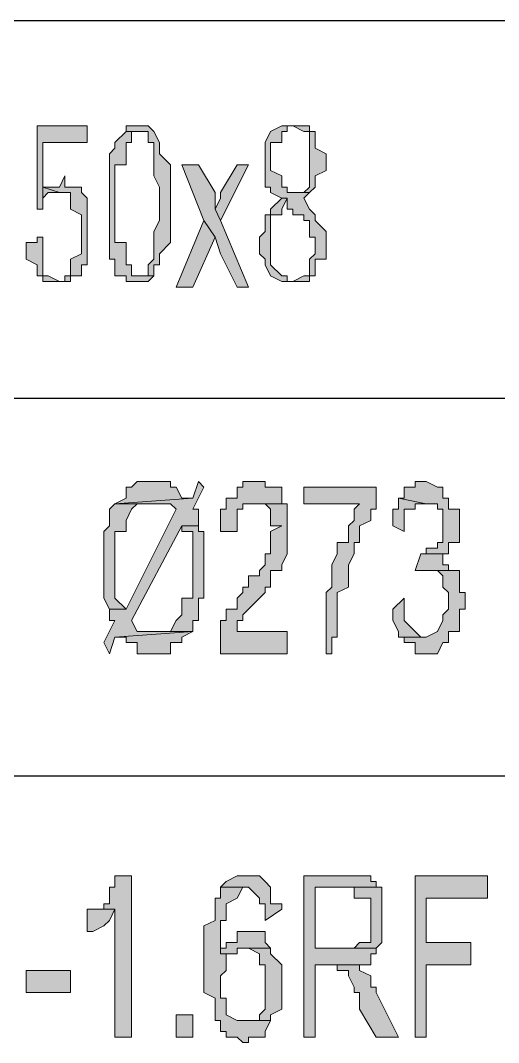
# Model space of a CAD drawing. Header units: millimetres. Extents: x 20 to 821, y 1 to 1134.
# Drawn here: x 646.74 to 662.22, y 117.86 to 150.98 of the extents above; entities that cross this region are included whole.
import ezdxf

# ---------------------------------------------------------------- set-up
doc = ezdxf.new("R2010")
doc.units = ezdxf.units.MM
doc.layers.add('1', color=7, linetype='Continuous')

msp = doc.modelspace()

# ---------------------------------------------------------------- hatches: boundary and pattern name
h = msp.add_hatch(color=0)
h.dxf.hatch_style = 2
h.paths.add_polyline_path([(648.9, 147.561732), (647.28, 147.561732), (647.28, 144.861732), (647.46, 144.861732), (647.46, 145.221732), (647.46, 147.021732), (648.9, 147.021732)])
h = msp.add_hatch(color=0)
h.dxf.hatch_style = 2
h.paths.add_polyline_path([(650.52, 147.561732), (650.16, 147.561732), (650.16, 147.381732), (650.88, 147.381732), (650.88, 147.021732), (651.06, 147.021732), (651.06, 146.841732), (651.06, 145.941732), (651.24, 145.581732), (651.24, 145.221732), (651.24, 144.861732), (651.24, 144.501732), (651.06, 144.141732), (651.06, 143.241732), (650.88, 143.061732), (650.88, 142.701732), (650.52, 142.701732), (651.06, 142.701732), (651.06, 143.061732), (651.24, 143.061732), (651.24, 143.241732), (651.24, 143.421732), (651.6, 143.781732), (651.6, 146.301732), (651.24, 146.661732), (651.24, 147.021732), (651.06, 147.381732), (650.88, 147.561732)])
h = msp.add_hatch(color=0)
h.dxf.hatch_style = 2
h.paths.add_polyline_path([(655.56, 147.561732), (655.2, 147.561732), (654.84, 147.381732), (654.66, 147.021732), (654.66, 145.581732), (654.84, 145.581732), (654.84, 145.401732), (655.2, 145.221732), (655.38, 145.221732), (655.38, 144.861732), (655.56, 144.861732), (655.56, 144.681732), (655.92, 144.681732), (655.92, 144.501732), (656.1, 144.501732), (656.1, 144.141732), (656.1, 143.961732), (656.28, 143.961732), (656.28, 143.421732), (656.1, 143.241732), (656.1, 142.701732), (655.92, 142.701732), (655.56, 142.521732), (655.2, 142.521732), (655.38, 142.521732), (656.1, 142.521732), (656.1, 142.701732), (656.28, 142.701732), (656.28, 143.061732), (656.28, 143.241732), (656.64, 143.241732), (656.64, 144.141732), (656.28, 144.501732), (656.28, 144.681732), (656.1, 144.861732), (655.92, 145.221732), (656.1, 145.401732), (655.38, 145.401732), (655.38, 145.581732), (655.2, 145.581732), (655.2, 145.941732), (654.84, 146.121732), (654.84, 147.021732), (655.2, 147.021732), (655.2, 147.381732), (655.38, 147.381732), (655.38, 147.561732), (655.56, 147.561732), (656.1, 147.561732), (655.92, 147.561732)])
h = msp.add_hatch(color=0)
h.dxf.hatch_style = 2
h.paths.add_polyline_path([(656.1, 147.561732), (655.56, 147.561732), (655.92, 147.381732), (656.1, 147.381732), (656.1, 147.021732), (656.1, 145.581732), (655.92, 145.401732), (655.56, 145.401732), (656.1, 145.401732), (656.28, 145.581732), (656.28, 145.941732), (656.64, 146.121732), (656.64, 146.661732), (656.28, 146.841732), (656.28, 147.381732), (656.1, 147.381732)])
h = msp.add_hatch(color=0)
h.dxf.hatch_style = 2
h.paths.add_polyline_path([(650.16, 147.381732), (649.8, 147.021732), (649.8, 146.841732), (649.62, 146.661732), (649.62, 143.421732), (649.62, 143.241732), (649.8, 143.241732), (649.8, 142.701732), (650.16, 142.701732), (650.16, 142.521732), (650.34, 142.521732), (650.88, 142.521732), (651.06, 142.701732), (650.34, 142.701732), (650.34, 143.061732), (650.16, 143.061732), (650.16, 143.241732), (650.16, 143.781732), (649.8, 143.781732), (649.8, 146.301732), (650.16, 146.301732), (650.16, 147.021732), (650.34, 147.021732), (650.34, 147.381732), (650.52, 147.381732)])
h = msp.add_hatch(color=0)
h.dxf.hatch_style = 2
h.paths.add_polyline_path([(652.5, 146.301732), (651.96, 146.301732), (652.68, 144.501732), (653.04, 143.961732), (653.22, 143.421732), (653.76, 142.341732), (654.12, 142.341732), (653.22, 144.501732), (653.04, 144.861732), (653.04, 145.401732)])
h = msp.add_hatch(color=0)
h.dxf.hatch_style = 2
h.paths.add_polyline_path([(654.12, 146.301732), (653.76, 146.301732), (653.22, 145.401732), (653.22, 145.221732), (653.04, 144.861732), (653.22, 144.501732)])
h = msp.add_hatch(color=0)
h.dxf.hatch_style = 2
h.paths.add_polyline_path([(648.18, 145.941732), (648, 145.581732), (647.46, 145.581732), (648, 145.401732), (648.36, 145.401732), (648.36, 145.221732), (648.36, 144.861732), (648.72, 144.681732), (648.72, 143.421732), (648.36, 143.241732), (648.36, 143.061732), (648.36, 142.701732), (648.18, 142.701732), (648.18, 142.521732), (648, 142.521732), (647.46, 142.521732), (647.64, 142.521732), (648.36, 142.521732), (648.36, 142.701732), (648.72, 142.701732), (648.72, 143.061732), (648.9, 143.061732), (648.9, 143.241732), (648.9, 145.221732), (648.72, 145.401732), (648.72, 145.581732), (648.36, 145.581732), (648.18, 145.581732)])
h = msp.add_hatch(color=0)
h.dxf.hatch_style = 2
h.paths.add_polyline_path([(647.46, 145.581732), (647.46, 145.221732), (647.64, 145.401732), (648, 145.401732)])
h = msp.add_hatch(color=0)
h.dxf.hatch_style = 2
h.paths.add_polyline_path([(655.2, 145.221732), (654.84, 144.861732), (654.84, 144.681732), (654.66, 144.681732), (654.66, 144.141732), (654.48, 143.961732), (654.48, 143.421732), (654.66, 143.241732), (654.66, 143.061732), (654.84, 142.701732), (655.2, 142.521732), (655.56, 142.521732), (655.38, 142.521732), (655.38, 142.701732), (655.2, 142.701732), (654.84, 143.061732), (654.84, 144.681732), (655.2, 144.681732), (655.2, 144.861732), (655.38, 145.221732)])
h = msp.add_hatch(color=0)
h.dxf.hatch_style = 2
h.paths.add_polyline_path([(652.68, 144.501732), (651.78, 142.341732), (652.32, 142.341732), (653.04, 143.961732)])
h = msp.add_hatch(color=0)
h.dxf.hatch_style = 2
h.paths.add_polyline_path([(647.28, 143.961732), (647.28, 143.781732), (646.92, 143.781732), (646.92, 143.241732), (647.28, 143.061732), (647.28, 142.701732), (647.46, 142.701732), (647.46, 142.521732), (648, 142.521732), (647.64, 142.701732), (647.46, 142.701732), (647.46, 143.061732), (647.46, 143.241732), (647.46, 143.961732)])
h = msp.add_hatch(color=0)
h.dxf.hatch_style = 2
h.paths.add_polyline_path([(652.5, 136.041732), (652.32, 135.501732), (649.8, 135.321732), (651.6, 135.321732), (651.78, 135.141732), (650.16, 131.901732), (649.62, 131.901732), (649.62, 131.721732), (649.62, 131.541732), (649.8, 131.541732), (649.44, 130.821732), (649.62, 130.461732), (649.8, 131.001732), (652.32, 131.181732), (650.52, 131.181732), (650.34, 131.541732), (651.96, 134.601732), (652.5, 134.601732), (652.5, 134.781732), (652.5, 135.141732), (652.32, 135.141732), (652.68, 135.861732)])
h = msp.add_hatch(color=0)
h.dxf.hatch_style = 2
h.paths.add_polyline_path([(651.06, 136.041732), (650.52, 136.041732), (650.34, 135.861732), (650.16, 135.861732), (650.16, 135.501732), (649.8, 135.321732), (652.32, 135.501732), (651.96, 135.501732), (651.78, 135.861732), (651.6, 135.861732), (651.6, 136.041732)])
h = msp.add_hatch(color=0)
h.dxf.hatch_style = 2
h.paths.add_polyline_path([(654.48, 136.041732), (653.94, 136.041732), (653.94, 135.861732), (653.76, 135.861732), (653.76, 135.501732), (653.4, 135.501732), (653.4, 135.321732), (653.4, 135.141732), (653.22, 135.141732), (653.22, 134.421732), (653.76, 134.421732), (653.76, 135.141732), (653.94, 135.141732), (653.94, 135.321732), (655.2, 135.321732), (655.2, 135.501732), (655.2, 135.861732), (654.84, 135.861732), (654.66, 135.861732), (654.66, 136.041732)])
h = msp.add_hatch(color=0)
h.dxf.hatch_style = 2
h.paths.add_polyline_path([(658.26, 135.861732), (655.92, 135.861732), (655.92, 135.321732), (657.72, 135.321732), (657.54, 135.141732), (657.54, 134.781732), (657.36, 134.601732), (657.36, 134.061732), (657, 134.061732), (657, 133.701732), (656.82, 133.341732), (656.82, 132.621732), (656.64, 132.441732), (656.64, 132.261732), (656.64, 130.461732), (656.82, 130.461732), (656.82, 131.001732), (657, 131.001732), (657, 132.441732), (657.36, 132.621732), (657.36, 133.341732), (657.54, 133.701732), (657.54, 134.061732), (657.72, 134.061732), (657.72, 134.601732), (658.08, 134.781732), (658.08, 135.141732), (658.26, 135.141732)])
h = msp.add_hatch(color=0)
h.dxf.hatch_style = 2
h.paths.add_polyline_path([(659.7, 136.041732), (659.52, 136.041732), (659.52, 135.861732), (659.16, 135.861732), (659.16, 135.501732), (658.98, 135.501732), (659.88, 135.321732), (660.24, 135.321732), (660.24, 135.141732), (660.42, 135.141732), (660.42, 134.781732), (660.42, 134.061732), (660.24, 134.061732), (660.24, 133.881732), (659.88, 133.881732), (659.88, 133.701732), (659.7, 133.701732), (660.42, 133.701732), (660.6, 133.701732), (660.6, 133.881732), (660.6, 134.061732), (660.96, 134.061732), (660.96, 135.141732), (660.6, 135.141732), (660.6, 135.501732), (660.42, 135.501732), (660.42, 135.861732), (660.24, 135.861732), (659.88, 136.041732)])
h = msp.add_hatch(color=0)
h.dxf.hatch_style = 2
h.paths.add_polyline_path([(658.98, 135.501732), (658.98, 135.141732), (658.8, 135.141732), (658.8, 134.601732), (659.16, 134.421732), (659.16, 135.141732), (659.52, 135.141732), (659.52, 135.321732), (659.7, 135.321732), (659.88, 135.321732)])
h = msp.add_hatch(color=0)
h.dxf.hatch_style = 2
h.paths.add_polyline_path([(649.8, 135.321732), (649.62, 135.141732), (649.62, 134.601732), (649.44, 134.421732), (649.44, 132.261732), (649.62, 131.901732), (650.16, 131.901732), (649.8, 132.261732), (649.8, 134.421732), (650.16, 134.421732), (650.16, 134.781732), (650.34, 135.141732), (650.52, 135.321732), (651.06, 135.321732)])
h = msp.add_hatch(color=0)
h.dxf.hatch_style = 2
h.paths.add_polyline_path([(655.2, 135.321732), (654.48, 135.321732), (654.66, 135.321732), (654.84, 135.141732), (654.84, 134.601732), (655.2, 134.601732), (654.84, 134.421732), (654.84, 133.701732), (654.66, 133.701732), (654.66, 133.341732), (654.48, 133.161732), (654.48, 132.981732), (654.12, 132.981732), (654.12, 132.621732), (653.94, 132.621732), (653.94, 132.441732), (653.76, 132.261732), (653.76, 131.901732), (653.4, 131.901732), (653.4, 131.541732), (653.22, 131.541732), (653.22, 130.461732), (655.38, 130.461732), (655.38, 131.181732), (653.76, 131.181732), (653.76, 131.541732), (653.94, 131.541732), (653.94, 131.721732), (654.12, 131.901732), (654.48, 132.261732), (654.66, 132.441732), (654.66, 132.621732), (654.84, 132.621732), (654.84, 133.161732), (655.2, 133.161732), (655.2, 133.341732), (655.38, 133.701732), (655.38, 135.321732)])
h = msp.add_hatch(color=0)
h.dxf.hatch_style = 2
h.paths.add_polyline_path([(652.5, 134.601732), (651.96, 134.601732), (651.96, 134.421732), (652.32, 134.421732), (652.32, 134.061732), (652.32, 132.261732), (651.96, 132.261732), (651.96, 131.721732), (651.78, 131.541732), (651.6, 131.181732), (651.06, 131.181732), (652.32, 131.181732), (652.32, 131.541732), (652.5, 131.541732), (652.5, 132.261732), (652.68, 132.261732), (652.68, 134.421732), (652.5, 134.421732)])
h = msp.add_hatch(color=0)
h.dxf.hatch_style = 2
h.paths.add_polyline_path([(659.7, 133.701732), (659.52, 133.161732), (660.6, 133.161732), (660.6, 133.341732), (660.42, 133.341732), (660.42, 133.701732)])
h = msp.add_hatch(color=0)
h.dxf.hatch_style = 2
h.paths.add_polyline_path([(660.6, 133.161732), (659.88, 133.161732), (660.24, 133.161732), (660.42, 132.981732), (660.42, 132.621732), (660.6, 132.441732), (660.6, 131.901732), (660.42, 131.721732), (660.42, 131.541732), (660.24, 131.181732), (659.88, 131.001732), (658.98, 131.001732), (659.16, 131.001732), (659.16, 130.821732), (659.52, 130.821732), (659.52, 130.461732), (660.24, 130.461732), (660.42, 130.821732), (660.6, 130.821732), (660.6, 131.001732), (660.6, 131.181732), (660.96, 131.181732), (660.96, 131.901732), (661.14, 131.901732), (661.14, 132.441732), (660.96, 132.441732), (660.96, 133.161732)])
h = msp.add_hatch(color=0)
h.dxf.hatch_style = 2
h.paths.add_polyline_path([(659.16, 132.261732), (658.8, 131.901732), (658.8, 131.541732), (658.98, 131.181732), (658.98, 131.001732), (659.88, 131.001732), (659.7, 131.001732), (659.52, 131.181732), (659.16, 131.541732)])
h = msp.add_hatch(color=0)
h.dxf.hatch_style = 2
h.paths.add_polyline_path([(652.32, 131.181732), (649.8, 131.001732), (650.16, 131.001732), (650.16, 130.821732), (650.52, 130.821732), (650.52, 130.461732), (651.6, 130.461732), (651.6, 130.821732), (651.96, 130.821732), (651.96, 131.001732)])
h = msp.add_hatch(color=0)
h.dxf.hatch_style = 2
h.paths.add_polyline_path([(650.34, 123.261732), (649.8, 123.261732), (649.8, 123.081732), (649.8, 122.901732), (649.62, 122.901732), (649.62, 122.361732), (649.44, 122.361732), (649.44, 122.181732), (649.8, 122.181732), (649.8, 118.041732), (650.34, 118.041732)])
h = msp.add_hatch(color=0)
h.dxf.hatch_style = 2
h.paths.add_polyline_path([(654.12, 123.261732), (653.76, 123.261732), (653.4, 123.081732), (653.22, 122.901732), (654.12, 122.901732), (654.48, 122.541732), (654.48, 122.361732), (654.66, 122.361732), (654.66, 121.821732), (655.2, 122.181732), (655.2, 122.361732), (654.84, 122.361732), (654.84, 122.541732), (654.84, 122.901732), (654.66, 123.081732), (654.48, 123.261732)])
h = msp.add_hatch(color=0)
h.dxf.hatch_style = 2
h.paths.add_polyline_path([(657.36, 123.261732), (655.92, 123.261732), (655.92, 118.041732), (656.28, 118.041732), (656.28, 120.381732), (658.08, 120.381732), (658.08, 120.741732), (658.26, 120.741732), (658.26, 120.921732), (656.28, 120.921732), (656.28, 122.901732), (658.26, 122.901732), (658.26, 123.081732), (658.08, 123.081732), (658.08, 123.261732), (657.72, 123.261732)])
h = msp.add_hatch(color=0)
h.dxf.hatch_style = 2
h.paths.add_polyline_path([(661.86, 123.261732), (659.52, 123.261732), (659.52, 118.041732), (659.88, 118.041732), (659.88, 120.381732), (661.32, 120.381732), (661.32, 121.101732), (659.88, 121.101732), (659.88, 122.541732), (661.86, 122.541732)])
h = msp.add_hatch(color=0)
h.dxf.hatch_style = 2
h.paths.add_polyline_path([(653.22, 122.901732), (653.22, 122.541732), (653.04, 122.541732), (653.04, 121.821732), (652.68, 121.641732), (652.68, 119.481732), (653.04, 119.301732), (653.04, 118.941732), (653.04, 118.581732), (653.22, 118.581732), (653.22, 118.221732), (653.4, 118.221732), (653.4, 118.041732), (653.76, 118.041732), (653.94, 117.861732), (654.12, 117.861732), (654.12, 118.041732), (654.66, 118.041732), (654.66, 118.221732), (654.84, 118.581732), (653.76, 118.581732), (653.4, 118.761732), (653.4, 119.301732), (653.22, 119.301732), (653.22, 120.021732), (653.4, 120.201732), (653.4, 120.741732), (653.76, 120.741732), (653.22, 120.741732), (653.22, 120.921732), (653.22, 121.821732), (653.4, 121.821732), (653.4, 122.361732), (653.76, 122.541732), (653.94, 122.901732)])
h = msp.add_hatch(color=0)
h.dxf.hatch_style = 2
h.paths.add_polyline_path([(658.26, 122.901732), (657.36, 122.901732), (657.54, 122.901732), (657.54, 122.541732), (657.72, 122.541732), (658.08, 122.541732), (658.08, 122.361732), (658.08, 121.101732), (657.72, 121.101732), (657.54, 120.921732), (657.36, 120.921732), (656.28, 120.921732), (658.26, 120.921732), (658.44, 121.101732), (658.44, 122.901732)])
h = msp.add_hatch(color=0)
h.dxf.hatch_style = 2
h.paths.add_polyline_path([(649.44, 122.181732), (648.9, 122.181732), (648.9, 121.461732), (649.08, 121.461732), (649.44, 121.641732), (649.62, 121.821732), (649.8, 122.181732)])
h = msp.add_hatch(color=0)
h.dxf.hatch_style = 2
h.paths.add_polyline_path([(654.12, 121.461732), (653.76, 121.461732), (653.76, 121.101732), (653.4, 121.101732), (653.4, 120.921732), (653.22, 120.921732), (653.22, 120.741732), (653.76, 120.741732), (653.76, 120.921732), (654.84, 120.921732), (654.66, 121.101732), (654.66, 121.461732), (654.48, 121.461732)])
h = msp.add_hatch(color=0)
h.dxf.hatch_style = 2
h.paths.add_polyline_path([(654.84, 120.921732), (653.94, 120.921732), (654.12, 120.921732), (654.48, 120.741732), (654.48, 120.381732), (654.66, 120.381732), (654.66, 118.941732), (654.48, 118.761732), (654.48, 118.581732), (654.12, 118.581732), (653.94, 118.581732), (654.84, 118.581732), (654.84, 118.761732), (655.2, 118.941732), (655.2, 120.381732), (654.84, 120.741732)])
h = msp.add_hatch(color=0)
h.dxf.hatch_style = 2
h.paths.add_polyline_path([(657.54, 120.381732), (656.82, 120.381732), (657, 120.381732), (657, 120.201732), (657.36, 120.201732), (657.36, 120.021732), (657.54, 119.661732), (657.54, 119.481732), (657.72, 119.481732), (657.72, 118.941732), (658.26, 118.041732), (658.98, 118.041732), (658.26, 119.481732), (658.26, 119.661732), (658.08, 119.661732), (658.08, 120.021732), (657.72, 120.201732), (657.72, 120.381732)])
h = msp.add_hatch(color=0)
h.dxf.hatch_style = 2
h.paths.add_polyline_path([(646.92, 119.481732), (646.92, 120.201732), (648.36, 120.201732), (648.36, 119.481732)])
h = msp.add_hatch(color=0)
h.dxf.hatch_style = 2
h.paths.add_polyline_path([(651.78, 118.041732), (651.78, 118.761732), (652.32, 118.761732), (652.32, 118.041732)])

# ---------------------------------------------------------------- linework, layer by layer
at = {"layer": '1', "color": 0, "lineweight": 25}
for points in [[(557.64, 150.981732), (821.16, 150.981732)], [(557.64, 138.741732), (821.16, 138.741732)], [(557.64, 126.501732), (821.16, 126.501732)]]:
    msp.add_lwpolyline(points, dxfattribs=at)
at = {"layer": '1', "color": 0, "lineweight": 5}
for points in [[(648.9, 147.561732), (647.28, 147.561732), (647.28, 144.861732), (647.46, 144.861732), (647.46, 145.221732), (647.46, 147.021732), (648.9, 147.021732), (648.9, 147.561732)], [(650.52, 147.561732), (650.16, 147.561732), (650.16, 147.381732), (650.88, 147.381732), (650.88, 147.021732), (651.06, 147.021732), (651.06, 146.841732), (651.06, 145.941732), (651.24, 145.581732), (651.24, 145.221732), (651.24, 144.861732), (651.24, 144.501732), (651.06, 144.141732), (651.06, 143.241732), (650.88, 143.061732), (650.88, 142.701732), (650.52, 142.701732), (651.06, 142.701732), (651.06, 143.061732), (651.24, 143.061732), (651.24, 143.241732), (651.24, 143.421732), (651.6, 143.781732), (651.6, 146.301732), (651.24, 146.661732), (651.24, 147.021732), (651.06, 147.381732), (650.88, 147.561732), (650.52, 147.561732)], [(655.56, 147.561732), (655.2, 147.561732), (654.84, 147.381732), (654.66, 147.021732), (654.66, 145.581732), (654.84, 145.581732), (654.84, 145.401732), (655.2, 145.221732), (655.2, 145.221732), (655.38, 145.221732), (655.38, 144.861732), (655.56, 144.861732), (655.56, 144.681732), (655.92, 144.681732), (655.92, 144.501732), (656.1, 144.501732), (656.1, 144.141732), (656.1, 143.961732), (656.28, 143.961732), (656.28, 143.421732), (656.1, 143.241732), (656.1, 142.701732), (655.92, 142.701732), (655.56, 142.521732), (655.2, 142.521732), (655.38, 142.521732), (656.1, 142.521732), (656.1, 142.701732), (656.28, 142.701732), (656.28, 143.061732), (656.28, 143.241732), (656.64, 143.241732), (656.64, 144.141732), (656.28, 144.501732), (656.28, 144.681732), (656.1, 144.861732), (655.92, 145.221732), (656.1, 145.401732), (655.38, 145.401732), (655.38, 145.581732), (655.2, 145.581732), (655.2, 145.941732), (654.84, 146.121732), (654.84, 147.021732), (655.2, 147.021732), (655.2, 147.381732), (655.38, 147.381732), (655.38, 147.561732), (655.56, 147.561732), (656.1, 147.561732), (655.92, 147.561732), (655.56, 147.561732)], [(656.1, 147.561732), (655.56, 147.561732), (655.92, 147.381732), (656.1, 147.381732), (656.1, 147.021732), (656.1, 145.581732), (655.92, 145.401732), (655.56, 145.401732), (656.1, 145.401732), (656.28, 145.581732), (656.28, 145.581732), (656.28, 145.941732), (656.64, 146.121732), (656.64, 146.661732), (656.28, 146.841732), (656.28, 147.381732), (656.1, 147.381732), (656.1, 147.561732)], [(650.16, 147.381732), (649.8, 147.021732), (649.8, 146.841732), (649.62, 146.661732), (649.62, 143.421732), (649.62, 143.421732), (649.62, 143.241732), (649.8, 143.241732), (649.8, 142.701732), (650.16, 142.701732), (650.16, 142.521732), (650.34, 142.521732), (650.88, 142.521732), (651.06, 142.701732), (650.34, 142.701732), (650.34, 143.061732), (650.16, 143.061732), (650.16, 143.241732), (650.16, 143.781732), (649.8, 143.781732), (649.8, 146.301732), (650.16, 146.301732), (650.16, 147.021732), (650.34, 147.021732), (650.34, 147.381732), (650.52, 147.381732), (650.16, 147.381732)], [(652.5, 146.301732), (651.96, 146.301732), (652.68, 144.501732), (653.04, 143.961732), (653.22, 143.421732), (653.76, 142.341732), (654.12, 142.341732), (653.22, 144.501732), (653.04, 144.861732), (653.04, 145.401732), (652.5, 146.301732)], [(654.12, 146.301732), (653.76, 146.301732), (653.22, 145.401732), (653.22, 145.221732), (653.04, 144.861732), (653.22, 144.501732), (654.12, 146.301732)], [(648.18, 145.941732), (648, 145.581732), (647.46, 145.581732), (648, 145.401732), (648.36, 145.401732), (648.36, 145.221732), (648.36, 144.861732), (648.72, 144.681732), (648.72, 143.421732), (648.36, 143.241732), (648.36, 143.061732), (648.36, 142.701732), (648.18, 142.701732), (648.18, 142.521732), (648, 142.521732), (647.46, 142.521732), (647.64, 142.521732), (648.36, 142.521732), (648.36, 142.701732), (648.72, 142.701732), (648.72, 143.061732), (648.9, 143.061732), (648.9, 143.241732), (648.9, 145.221732), (648.72, 145.401732), (648.72, 145.581732), (648.36, 145.581732), (648.18, 145.581732), (648.18, 145.941732)], [(647.46, 145.581732), (647.46, 145.221732), (647.64, 145.401732), (648, 145.401732), (647.46, 145.581732)], [(655.2, 145.221732), (654.84, 144.861732), (654.84, 144.681732), (654.66, 144.681732), (654.66, 144.141732), (654.48, 143.961732), (654.48, 143.421732), (654.66, 143.241732), (654.66, 143.061732), (654.84, 142.701732), (655.2, 142.521732), (655.56, 142.521732), (655.38, 142.521732), (655.38, 142.701732), (655.2, 142.701732), (655.2, 142.701732), (654.84, 143.061732), (654.84, 144.681732), (655.2, 144.681732), (655.2, 144.861732), (655.38, 145.221732), (655.2, 145.221732)], [(652.68, 144.501732), (651.78, 142.341732), (652.32, 142.341732), (653.04, 143.961732), (652.68, 144.501732)], [(647.28, 143.961732), (647.28, 143.781732), (646.92, 143.781732), (646.92, 143.241732), (647.28, 143.061732), (647.28, 142.701732), (647.46, 142.701732), (647.46, 142.521732), (648, 142.521732), (647.64, 142.701732), (647.46, 142.701732), (647.46, 143.061732), (647.46, 143.241732), (647.46, 143.241732), (647.46, 143.961732), (647.28, 143.961732)], [(652.5, 136.041732), (652.32, 135.501732), (649.8, 135.321732), (651.6, 135.321732), (651.78, 135.141732), (650.16, 131.901732), (649.62, 131.901732), (649.62, 131.721732), (649.62, 131.541732), (649.8, 131.541732), (649.44, 130.821732), (649.62, 130.461732), (649.8, 131.001732), (652.32, 131.181732), (650.52, 131.181732), (650.52, 131.181732), (650.34, 131.541732), (651.96, 134.601732), (652.5, 134.601732), (652.5, 134.781732), (652.5, 135.141732), (652.32, 135.141732), (652.68, 135.861732), (652.5, 136.041732)], [(651.06, 136.041732), (650.52, 136.041732), (650.34, 135.861732), (650.16, 135.861732), (650.16, 135.501732), (649.8, 135.321732), (652.32, 135.501732), (651.96, 135.501732), (651.78, 135.861732), (651.6, 135.861732), (651.6, 136.041732), (651.06, 136.041732)], [(654.48, 136.041732), (653.94, 136.041732), (653.94, 135.861732), (653.76, 135.861732), (653.76, 135.501732), (653.4, 135.501732), (653.4, 135.321732), (653.4, 135.141732), (653.22, 135.141732), (653.22, 134.421732), (653.76, 134.421732), (653.76, 135.141732), (653.94, 135.141732), (653.94, 135.321732), (653.94, 135.321732), (655.2, 135.321732), (655.2, 135.501732), (655.2, 135.861732), (654.84, 135.861732), (654.66, 135.861732), (654.66, 136.041732), (654.48, 136.041732)], [(658.26, 135.861732), (655.92, 135.861732), (655.92, 135.321732), (657.72, 135.321732), (657.54, 135.141732), (657.54, 134.781732), (657.36, 134.601732), (657.36, 134.061732), (657, 134.061732), (657, 133.701732), (656.82, 133.341732), (656.82, 132.621732), (656.64, 132.441732), (656.64, 132.261732), (656.64, 132.261732), (656.64, 130.461732), (656.82, 130.461732), (656.82, 131.001732), (657, 131.001732), (657, 132.441732), (657.36, 132.621732), (657.36, 133.341732), (657.54, 133.701732), (657.54, 134.061732), (657.72, 134.061732), (657.72, 134.601732), (658.08, 134.781732), (658.08, 135.141732), (658.26, 135.141732), (658.26, 135.861732)], [(659.7, 136.041732), (659.52, 136.041732), (659.52, 135.861732), (659.16, 135.861732), (659.16, 135.501732), (658.98, 135.501732), (659.88, 135.321732), (660.24, 135.321732), (660.24, 135.141732), (660.42, 135.141732), (660.42, 134.781732), (660.42, 134.061732), (660.24, 134.061732), (660.24, 133.881732), (660.24, 133.881732), (659.88, 133.881732), (659.88, 133.701732), (659.7, 133.701732), (660.42, 133.701732), (660.6, 133.701732), (660.6, 133.881732), (660.6, 134.061732), (660.96, 134.061732), (660.96, 135.141732), (660.6, 135.141732), (660.6, 135.501732), (660.42, 135.501732), (660.42, 135.861732), (660.24, 135.861732), (659.88, 136.041732), (659.7, 136.041732)], [(658.98, 135.501732), (658.98, 135.141732), (658.8, 135.141732), (658.8, 134.601732), (659.16, 134.421732), (659.16, 135.141732), (659.52, 135.141732), (659.52, 135.321732), (659.7, 135.321732), (659.88, 135.321732), (658.98, 135.501732)], [(649.8, 135.321732), (649.62, 135.141732), (649.62, 134.601732), (649.44, 134.421732), (649.44, 132.261732), (649.62, 131.901732), (650.16, 131.901732), (649.8, 132.261732), (649.8, 134.421732), (650.16, 134.421732), (650.16, 134.781732), (650.34, 135.141732), (650.52, 135.321732), (651.06, 135.321732), (649.8, 135.321732)], [(655.2, 135.321732), (654.48, 135.321732), (654.66, 135.321732), (654.84, 135.141732), (654.84, 134.601732), (655.2, 134.601732), (654.84, 134.421732), (654.84, 133.701732), (654.66, 133.701732), (654.66, 133.341732), (654.48, 133.161732), (654.48, 132.981732), (654.12, 132.981732), (654.12, 132.621732), (653.94, 132.621732), (653.94, 132.441732), (653.76, 132.261732), (653.76, 131.901732), (653.4, 131.901732), (653.4, 131.541732), (653.22, 131.541732), (653.22, 130.461732), (655.38, 130.461732), (655.38, 131.181732), (653.76, 131.181732), (653.76, 131.541732), (653.94, 131.541732), (653.94, 131.721732), (654.12, 131.901732), (654.48, 132.261732), (654.66, 132.441732), (654.66, 132.621732), (654.84, 132.621732), (654.84, 133.161732), (655.2, 133.161732), (655.2, 133.341732), (655.38, 133.701732), (655.38, 135.321732), (655.2, 135.321732)], [(652.5, 134.601732), (651.96, 134.601732), (651.96, 134.421732), (652.32, 134.421732), (652.32, 134.061732), (652.32, 132.261732), (651.96, 132.261732), (651.96, 131.721732), (651.78, 131.541732), (651.6, 131.181732), (651.06, 131.181732), (652.32, 131.181732), (652.32, 131.541732), (652.5, 131.541732), (652.5, 132.261732), (652.68, 132.261732), (652.68, 134.421732), (652.5, 134.421732), (652.5, 134.601732)], [(659.7, 133.701732), (659.52, 133.161732), (660.6, 133.161732), (660.6, 133.341732), (660.42, 133.341732), (660.42, 133.701732), (659.7, 133.701732)], [(660.6, 133.161732), (659.88, 133.161732), (660.24, 133.161732), (660.42, 132.981732), (660.42, 132.621732), (660.6, 132.441732), (660.6, 131.901732), (660.42, 131.721732), (660.42, 131.541732), (660.24, 131.181732), (659.88, 131.001732), (658.98, 131.001732), (658.98, 131.001732), (659.16, 131.001732), (659.16, 130.821732), (659.52, 130.821732), (659.52, 130.461732), (660.24, 130.461732), (660.42, 130.821732), (660.6, 130.821732), (660.6, 131.001732), (660.6, 131.181732), (660.96, 131.181732), (660.96, 131.901732), (661.14, 131.901732), (661.14, 132.441732), (660.96, 132.441732), (660.96, 133.161732), (660.6, 133.161732)], [(659.16, 132.261732), (658.8, 131.901732), (658.8, 131.541732), (658.98, 131.181732), (658.98, 131.001732), (659.88, 131.001732), (659.7, 131.001732), (659.52, 131.181732), (659.16, 131.541732), (659.16, 132.261732)], [(652.32, 131.181732), (649.8, 131.001732), (650.16, 131.001732), (650.16, 130.821732), (650.52, 130.821732), (650.52, 130.461732), (651.6, 130.461732), (651.6, 130.821732), (651.96, 130.821732), (651.96, 131.001732), (652.32, 131.181732)], [(650.34, 123.261732), (649.8, 123.261732), (649.8, 123.081732), (649.8, 122.901732), (649.62, 122.901732), (649.62, 122.361732), (649.44, 122.361732), (649.44, 122.181732), (649.8, 122.181732), (649.8, 118.041732), (650.34, 118.041732), (650.34, 123.261732)], [(654.12, 123.261732), (653.76, 123.261732), (653.4, 123.081732), (653.22, 122.901732), (654.12, 122.901732), (654.48, 122.541732), (654.48, 122.361732), (654.66, 122.361732), (654.66, 121.821732), (655.2, 122.181732), (655.2, 122.361732), (654.84, 122.361732), (654.84, 122.541732), (654.84, 122.541732), (654.84, 122.901732), (654.66, 123.081732), (654.48, 123.261732), (654.12, 123.261732)], [(657.36, 123.261732), (655.92, 123.261732), (655.92, 118.041732), (656.28, 118.041732), (656.28, 120.381732), (658.08, 120.381732), (658.08, 120.741732), (658.26, 120.741732), (658.26, 120.921732), (656.28, 120.921732), (656.28, 122.901732), (658.26, 122.901732), (658.26, 123.081732), (658.08, 123.081732), (658.08, 123.261732), (657.72, 123.261732), (657.72, 123.261732), (657.36, 123.261732)], [(661.86, 123.261732), (659.52, 123.261732), (659.52, 118.041732), (659.88, 118.041732), (659.88, 120.381732), (661.32, 120.381732), (661.32, 121.101732), (659.88, 121.101732), (659.88, 122.541732), (661.86, 122.541732), (661.86, 123.261732)], [(653.22, 122.901732), (653.22, 122.541732), (653.04, 122.541732), (653.04, 121.821732), (652.68, 121.641732), (652.68, 119.481732), (653.04, 119.301732), (653.04, 118.941732), (653.04, 118.581732), (653.22, 118.581732), (653.22, 118.221732), (653.4, 118.221732), (653.4, 118.041732), (653.76, 118.041732), (653.94, 117.861732), (654.12, 117.861732), (654.12, 118.041732), (654.66, 118.041732), (654.66, 118.221732), (654.84, 118.581732), (653.76, 118.581732), (653.4, 118.761732), (653.4, 119.301732), (653.22, 119.301732), (653.22, 120.021732), (653.4, 120.201732), (653.4, 120.741732), (653.76, 120.741732), (653.22, 120.741732), (653.22, 120.921732), (653.22, 121.821732), (653.4, 121.821732), (653.4, 122.361732), (653.76, 122.541732), (653.94, 122.901732), (653.22, 122.901732)], [(658.26, 122.901732), (657.36, 122.901732), (657.54, 122.901732), (657.54, 122.541732), (657.72, 122.541732), (658.08, 122.541732), (658.08, 122.361732), (658.08, 121.101732), (657.72, 121.101732), (657.54, 120.921732), (657.36, 120.921732), (656.28, 120.921732), (658.26, 120.921732), (658.44, 121.101732), (658.44, 122.901732), (658.26, 122.901732)], [(649.44, 122.181732), (648.9, 122.181732), (648.9, 121.461732), (649.08, 121.461732), (649.44, 121.641732), (649.62, 121.821732), (649.8, 122.181732), (649.44, 122.181732)], [(654.12, 121.461732), (653.76, 121.461732), (653.76, 121.101732), (653.4, 121.101732), (653.4, 120.921732), (653.22, 120.921732), (653.22, 120.741732), (653.76, 120.741732), (653.76, 120.921732), (654.84, 120.921732), (654.66, 121.101732), (654.66, 121.461732), (654.48, 121.461732), (654.12, 121.461732)], [(654.84, 120.921732), (653.94, 120.921732), (654.12, 120.921732), (654.48, 120.741732), (654.48, 120.381732), (654.66, 120.381732), (654.66, 118.941732), (654.48, 118.761732), (654.48, 118.581732), (654.12, 118.581732), (653.94, 118.581732), (654.84, 118.581732), (654.84, 118.761732), (655.2, 118.941732), (655.2, 120.381732), (654.84, 120.741732), (654.84, 120.921732)], [(657.54, 120.381732), (656.82, 120.381732), (657, 120.381732), (657, 120.201732), (657.36, 120.201732), (657.36, 120.021732), (657.54, 119.661732), (657.54, 119.481732), (657.72, 119.481732), (657.72, 118.941732), (658.26, 118.041732), (658.98, 118.041732), (658.26, 119.481732), (658.26, 119.661732), (658.08, 119.661732), (658.08, 120.021732), (657.72, 120.201732), (657.72, 120.201732), (657.72, 120.381732), (657.54, 120.381732)], [(646.92, 119.481732), (646.92, 120.201732), (648.36, 120.201732), (648.36, 119.481732), (646.92, 119.481732)], [(651.78, 118.041732), (651.78, 118.761732), (652.32, 118.761732), (652.32, 118.041732), (651.78, 118.041732)]]:
    msp.add_lwpolyline(points, dxfattribs=at)

doc.saveas('drawing.dxf')
